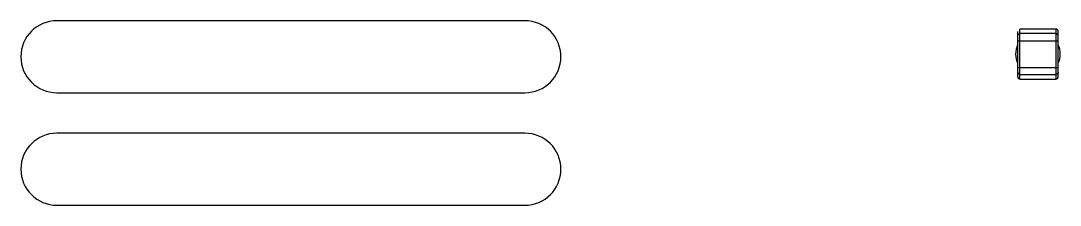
# Model space of a CAD drawing. Header units: millimetres. Extents: x 361 to 5577, y 463 to 3774.
# Drawn here: x 3526.2 to 3641.7, y 3107.3 to 3127.8 of the extents above; entities that cross this region are included whole.
import ezdxf

# ---------------------------------------------------------------- set-up
doc = ezdxf.new("R2010")
doc.units = ezdxf.units.MM
doc.header["$LTSCALE"] = 330
doc.layers.get('0').update_dxf_attribs({"linetype": 'CONTINUOUS'})

msp = doc.modelspace()

# ---------------------------------------------------------------- linework, layer by layer
at = {"color": 7, "linetype": 'Continuous'}
for p, q in [((3582.23, 3127.81), (3530.23, 3127.81)), ((3636.98, 3121.58), (3636.98, 3126.63)), ((3641.23, 3126.89), (3637.23, 3126.89)), ((3637.23, 3121.33), (3637.23, 3126.89)), ((3641.23, 3126.38), (3637.23, 3126.38)), ((3641.23, 3126.89), (3641.23, 3121.33)), ((3641.48, 3121.58), (3641.48, 3126.63)), ((3636.98, 3125.58), (3641.48, 3125.58)), ((3636.98, 3122.63), (3641.48, 3122.63)), ((3637.23, 3121.84), (3641.23, 3121.84)), ((3637.23, 3121.33), (3641.23, 3121.33)), ((3530.23, 3119.81), (3582.23, 3119.81)), ((3582.23, 3115.31), (3530.23, 3115.31)), ((3530.23, 3107.31), (3582.23, 3107.31))]:
    msp.add_line(p, q, dxfattribs=at)
for centre, radius, start, end in [((3530.23, 3123.81), 4, 90, 270), ((3582.23, 3123.81), 4, 270, 90), ((3639.23, 3124.11), 2.48, 155.4909, 204.5091), ((3639.23, 3124.11), 2.48, 335.4909, 24.5091), ((3530.23, 3111.31), 4, 90, 270), ((3582.23, 3111.31), 4, 270, 90)]:
    msp.add_arc(centre, radius, start, end, dxfattribs=at)
for points, knots in [([(3636.98, 3126.13), (3636.98, 3126.19), (3637.03, 3126.33), (3637.16, 3126.38), (3637.23, 3126.38)], [0, 0, 0, 0, 0.499121, 1, 1, 1, 1]), ([(3641.48, 3126.63), (3641.48, 3126.7), (3641.42, 3126.83), (3641.29, 3126.89), (3641.23, 3126.89)], [0, 0, 0, 0, 0.499388, 1, 1, 1, 1]), ([(3641.48, 3126.13), (3641.48, 3126.19), (3641.42, 3126.33), (3641.29, 3126.38), (3641.23, 3126.38)], [0, 0, 0, 0, 0.499121, 1, 1, 1, 1]), ([(3636.98, 3122.08), (3636.98, 3122.02), (3637.03, 3121.89), (3637.16, 3121.84), (3637.23, 3121.84)], [0, 0, 0, 0, 0.499121, 1, 1, 1, 1]), ([(3636.98, 3121.58), (3636.98, 3121.52), (3637.03, 3121.38), (3637.16, 3121.33), (3637.23, 3121.33)], [0, 0, 0, 0, 0.499385, 1, 1, 1, 1]), ([(3641.48, 3122.08), (3641.48, 3122.02), (3641.42, 3121.89), (3641.29, 3121.84), (3641.23, 3121.84)], [0, 0, 0, 0, 0.499121, 1, 1, 1, 1]), ([(3641.23, 3121.33), (3641.29, 3121.33), (3641.42, 3121.39), (3641.48, 3121.52), (3641.48, 3121.58)], [0, 0, 0, 0, 0.500629, 1, 1, 1, 1])]:
    msp.add_open_spline(points, degree=3, knots=knots, dxfattribs=at)

doc.saveas('drawing.dxf')
